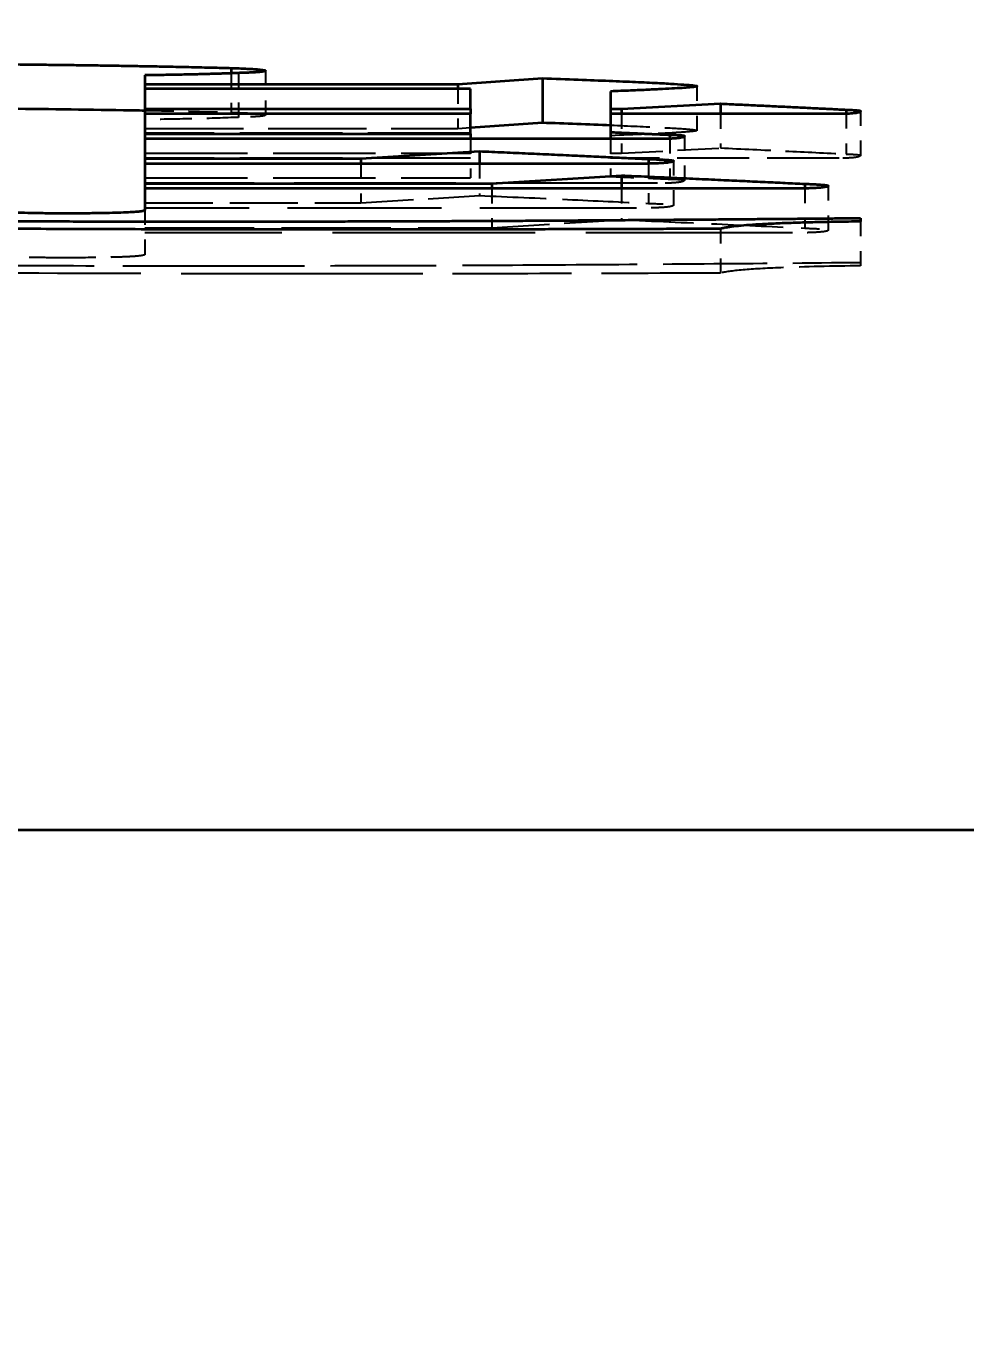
# Model space of a CAD drawing. Header units: millimetres. Extents: x 200 to 5740, y 200 to 4000.
# Drawn here: x 3970.48 to 3976.83, y 1942.54 to 1951.44 of the extents above; entities that cross this region are included whole.
import ezdxf

# ---------------------------------------------------------------- set-up
doc = ezdxf.new("R2010")
doc.units = ezdxf.units.MM
doc.header["$LTSCALE"] = 20
doc.linetypes.add('DASHED', pattern=[0.2067, 0.1654, -0.0413])
for name, color, linetype, lineweight in [('可見 (ISO)', 7, 'Continuous', 35), ('標註 (ISO)', 7, 'Continuous', 18), ('隱藏 (ISO)', 7, 'DASHED', 25)]:
    doc.layers.add(name, color=color, linetype=linetype, lineweight=lineweight)
doc.styles.add('註記文字 (JIS)', font='kaiu.ttf')
doc.dimstyles.new('預設 (JIS)', dxfattribs={"dimscale": 20, "dimtxt": 3, "dimasz": 3, "dimexe": 2, "dimexo": 1, "dimgap": 0.8, "dimtad": 1, "dimrnd": 1e-08, "dimdsep": 46, "dimtxsty": '註記文字 (JIS)', "dimblk": 'Filled-1', "dimcen": 0.09, "dimdle": 10, "dimclrd": 256, "dimclre": 256, "dimclrt": 256, "dimadec": 0, "dimazin": 2, "dimtfac": 0.833333, "dimtmove": 0, "dimatfit": 3, "dimfxl": 0, "dimtolj": 1, "dimtzin": 0, "dimlwd": -1, "dimlwe": -1, "dimarcsym": 0})

# ---------------------------------------------------------------- blocks, each defined once
blk = doc.blocks.new('Filled-1')
at = {"color": 0}
for p, q in [((0, 0), (-1, 0.16667)), ((-1, 0.16667), (-1, -0.16667)), ((-1, 0), (0, 0)), ((-1, -0.16667), (0, 0))]:
    blk.add_line(p, q, dxfattribs=at)
at = {"color": 0, "flags": 128}
blk.add_lwpolyline([(-1, -0.16667), (0, 0)], dxfattribs=at)
at = {"color": 0}
blk.add_solid([(-1, -0.16667), (0, 0), (-1, 0.16667), (-1, -0.16667)], dxfattribs=at)
blk = doc.blocks.new('*D40')
at = {"layer": 'Defpoints', "color": 0}
for p in [(3955.2832, 2448.0062), (4476.8728, 2448.0062), (4342.7832, 958.0062)]:
    blk.add_point(p, dxfattribs=at)
at = {"layer": '標註 (ISO)'}
for p, q in [((3975.2832, 2448.0062), (4516.8728, 2448.0062)), ((4476.8728, 1018.0062), (4476.8728, 2388.0062)), ((4362.7832, 958.0062), (4516.8728, 958.0062))]:
    blk.add_line(p, q, dxfattribs=at)
at = {"layer": '標註 (ISO)', "xscale": 60, "yscale": 60, "zscale": 60}
for p, rotation in [((4476.8728, 2448.0062), 90), ((4476.8728, 958.0062), 270)]:
    blk.add_blockref('Filled-1', p, dxfattribs=dict(at, rotation=rotation))
at = {"layer": '標註 (ISO)', "insert": (4396.8949, 1625.6029), "char_height": 60, "attachment_point": 1, "rotation": 90, "style": '註記文字 (JIS)'}
blk.add_mtext('\\A1;1490', dxfattribs=at)

msp = doc.modelspace()

# ---------------------------------------------------------------- linework, layer by layer
at = {"layer": '可見 (ISO)'}
for p, q in [((3971.8642, 1951.1564), (3971.8642, 1951.1208)), ((3971.2807, 1951.1078), (3971.2807, 1951.0481)), ((3971.2807, 1951.0481), (3973.3958, 1951.0481)), ((3971.2807, 1951.0481), (3971.2807, 1951.0153)), ((3973.3958, 1951.0481), (3973.9671, 1951.0877)), ((3973.3958, 1951.0481), (3973.3958, 1951.0153)), ((3973.9671, 1951.0877), (3973.9671, 1950.7883)), ((3971.2807, 1951.0153), (3971.2807, 1950.8801)), ((3973.4809, 1951.0153), (3971.2807, 1951.0153)), ((3973.4809, 1950.8801), (3973.4809, 1951.0153)), ((3974.429, 1950.9988), (3974.429, 1950.8801)), ((3971.2807, 1950.8801), (3971.2807, 1950.8465)), ((3971.2807, 1950.8801), (3973.4809, 1950.8801)), ((3973.4809, 1950.8801), (3973.4809, 1950.8465)), ((3974.429, 1950.8801), (3974.5019, 1950.8801)), ((3974.429, 1950.8801), (3974.429, 1950.8465)), ((3974.5019, 1950.8801), (3975.1705, 1950.916)), ((3974.5019, 1950.8801), (3974.5019, 1950.8465)), ((3975.1705, 1950.916), (3975.1705, 1950.8465)), ((3976.0214, 1950.8749), (3976.0214, 1950.8472)), ((3971.2807, 1950.8465), (3971.2807, 1950.7129)), ((3973.4809, 1950.8465), (3971.2807, 1950.8465)), ((3973.4809, 1950.7129), (3973.4809, 1950.8465)), ((3973.4809, 1950.7546), (3973.9671, 1950.7883)), ((3974.429, 1950.8465), (3974.429, 1950.7233)), ((3975.9728, 1950.8465), (3974.429, 1950.8465)), ((3971.2807, 1950.7129), (3971.2807, 1950.677)), ((3971.2807, 1950.7129), (3973.4809, 1950.7129)), ((3971.2807, 1950.677), (3971.2807, 1950.5449)), ((3974.7451, 1950.677), (3971.2807, 1950.677)), ((3973.4809, 1950.7129), (3973.4809, 1950.677)), ((3974.429, 1950.7233), (3974.429, 1950.677)), ((3974.8301, 1950.7054), (3974.8301, 1950.6786)), ((3972.7394, 1950.5449), (3973.5416, 1950.5942)), ((3973.5416, 1950.5942), (3973.5416, 1950.5091)), ((3971.2807, 1950.5449), (3972.7394, 1950.5449)), ((3971.2807, 1950.5449), (3971.2807, 1950.5091)), ((3971.2807, 1950.5091), (3971.2807, 1950.3769)), ((3974.587, 1950.5091), (3971.2807, 1950.5091)), ((3972.7394, 1950.5449), (3972.7394, 1950.5091)), ((3974.6843, 1950.5412), (3974.6843, 1950.5099)), ((3973.6267, 1950.3769), (3974.5019, 1950.4307)), ((3974.5019, 1950.4307), (3974.5019, 1950.3418)), ((3971.2807, 1950.3769), (3973.6267, 1950.3769)), ((3971.2807, 1950.3769), (3971.2807, 1950.3418)), ((3975.6324, 1950.3418), (3971.2807, 1950.3418)), ((3971.2807, 1950.3418), (3971.2807, 1950.197)), ((3973.6267, 1950.3769), (3973.6267, 1950.3418)), ((3975.7418, 1950.3739), (3975.7418, 1950.3428)), ((3976.1186, 1950.1425), (3976.1186, 1950.1193)), ((4222.2832, 1946.0062), (3772.2832, 1946.0062))]:
    msp.add_line(p, q, dxfattribs=at)
for points, degree in [([(3970.2353, 1951.1833), (3971.2199, 1951.1743), (3971.8642, 1951.1564)], 2), ([(3971.9128, 1951.1228), (3971.6454, 1951.1116), (3971.2807, 1951.1078)], 2), ([(3971.8642, 1951.1564), (3972.0951, 1951.1489), (3972.0951, 1951.1377)], 2), ([(3972.0951, 1951.1377), (3972.0951, 1951.1273), (3971.9128, 1951.1228)], 2), ([(3973.9671, 1951.0877), (3975.0125, 1951.0496), (3975.0125, 1951.0339)], 2), ([(3975.0125, 1951.0339), (3975.0125, 1951.0212), (3974.429, 1950.9988)], 2), ([(3975.1705, 1950.916), (3975.6203, 1950.8951), (3976.0214, 1950.8749)], 2), ([(3976.1186, 1950.8667), (3976.1186, 1950.8465), (3975.9728, 1950.8465)], 2), ([(3976.0214, 1950.8749), (3976.1186, 1950.8712), (3976.1186, 1950.8667)], 2), ([(3973.9671, 1950.7883), (3974.1205, 1950.7827), (3974.2811, 1950.7766), (3974.429, 1950.7704)], 3), ([(3974.429, 1950.7233), (3974.6235, 1950.7144), (3974.8301, 1950.7054)], 2), ([(3974.9274, 1950.6979), (3974.9274, 1950.677), (3974.7451, 1950.677)], 2), ([(3974.8301, 1950.7054), (3974.9274, 1950.7032), (3974.9274, 1950.6979)], 2), ([(3973.5416, 1950.5942), (3974.1616, 1950.5673), (3974.6843, 1950.5412)], 2), ([(3974.8545, 1950.53), (3974.8545, 1950.5091), (3974.587, 1950.5091)], 2), ([(3974.6843, 1950.5412), (3974.8545, 1950.5359), (3974.8545, 1950.53)], 2), ([(3974.5019, 1950.4307), (3975.1705, 1950.4015), (3975.7418, 1950.3739)], 2), ([(3975.8998, 1950.3605), (3975.8998, 1950.3418), (3975.6324, 1950.3418)], 2), ([(3975.7418, 1950.3739), (3975.8998, 1950.3679), (3975.8998, 1950.3605)], 2), ([(3970.7459, 1950.1738), (3970.2353, 1950.1738), (3970.2353, 1950.2022)], 2), ([(3971.2807, 1950.197), (3971.2807, 1950.1738), (3970.7459, 1950.1738)], 2), ([(3973.9063, 1950.1253), (3975.1097, 1950.1328), (3976.1186, 1950.1425)], 2), ([(3972.6178, 1950.0648), (3970.2353, 1950.0648), (3969.1656, 1950.0805)], 2), ([(3969.1899, 1950.1313), (3970.1624, 1950.1193), (3971.6454, 1950.1193)], 2), ([(3971.6454, 1950.1193), (3972.7758, 1950.1193), (3973.9063, 1950.1253)], 2), ([(3975.1705, 1950.07), (3973.8455, 1950.0648), (3972.6178, 1950.0648)], 2), ([(3976.1186, 1950.1193), (3975.3164, 1950.1096), (3975.1705, 1950.07)], 2)]:
    msp.add_open_spline(points, degree=degree, dxfattribs=at)
msp.add_open_spline([(3970.3204, 1950.883), (3970.5933, 1950.8804), (3970.869, 1950.877), (3971.1834, 1950.8718), (3971.2321, 1950.871), (3971.2807, 1950.8701)], degree=3, knots=[-0.15939549, -0.15939549, -0.15939549, -0.15939549, -0.07679074, -0.07679074, -0.06168935, -0.06168935, -0.06168935, -0.06168935], dxfattribs=at)
at = {"layer": '隱藏 (ISO)', "ltscale": 0.025079}
msp.add_line((3971.8642, 1951.1208), (3971.8642, 1950.8569), dxfattribs=at)
at = {"layer": '隱藏 (ISO)', "ltscale": 0.02847}
for p, q in [((3971.9128, 1951.1228), (3971.9128, 1950.8233)), ((3972.0951, 1951.1377), (3972.0951, 1950.8383)), ((3975.0125, 1951.0339), (3975.0125, 1950.7345)), ((3976.1186, 1950.8667), (3976.1186, 1950.5673)), ((3974.9274, 1950.6979), (3974.9274, 1950.3985)), ((3974.8545, 1950.53), (3974.8545, 1950.2305)), ((3975.8998, 1950.3605), (3975.8998, 1950.061)), ((3971.2807, 1950.197), (3971.2807, 1949.8975)), ((3975.1705, 1950.07), (3975.1705, 1949.7706)), ((3976.1186, 1950.1193), (3976.1186, 1949.8199))]:
    msp.add_line(p, q, dxfattribs=at)
at = {"layer": '隱藏 (ISO)', "ltscale": 0.025336}
msp.add_line((3973.3958, 1951.0153), (3973.3958, 1950.7487), dxfattribs=at)
at = {"layer": '隱藏 (ISO)', "ltscale": 0.025265}
msp.add_line((3974.5019, 1950.8465), (3974.5019, 1950.5807), dxfattribs=at)
at = {"layer": '隱藏 (ISO)', "ltscale": 0.021845}
msp.add_line((3975.1705, 1950.8465), (3975.1705, 1950.6165), dxfattribs=at)
at = {"layer": '隱藏 (ISO)', "ltscale": 0.025828}
msp.add_line((3976.0214, 1950.8472), (3976.0214, 1950.5755), dxfattribs=at)
at = {"layer": '隱藏 (ISO)', "ltscale": 0.201329}
msp.add_line((3971.2807, 1950.7487), (3973.3958, 1950.7487), dxfattribs=at)
at = {"layer": '隱藏 (ISO)', "ltscale": 0.209432}
for p, q in [((3973.4809, 1950.7158), (3971.2807, 1950.7158)), ((3971.2807, 1950.5807), (3973.4809, 1950.5807)), ((3973.4809, 1950.5471), (3971.2807, 1950.5471)), ((3971.2807, 1950.4134), (3973.4809, 1950.4134))]:
    msp.add_line(p, q, dxfattribs=at)
at = {"layer": '隱藏 (ISO)', "ltscale": 0.012113}
msp.add_line((3973.3958, 1950.7487), (3973.4809, 1950.7546), dxfattribs=at)
at = {"layer": '隱藏 (ISO)', "ltscale": 0.025051}
for p, q in [((3973.4809, 1950.677), (3973.4809, 1950.4134)), ((3972.7394, 1950.5091), (3972.7394, 1950.2455))]:
    msp.add_line(p, q, dxfattribs=at)
at = {"layer": '隱藏 (ISO)', "ltscale": 0.024054}
msp.add_line((3974.429, 1950.677), (3974.429, 1950.4239), dxfattribs=at)
at = {"layer": '隱藏 (ISO)', "ltscale": 0.025908}
msp.add_line((3974.8301, 1950.6786), (3974.8301, 1950.406), dxfattribs=at)
at = {"layer": '隱藏 (ISO)', "ltscale": 0.084407}
msp.add_line((3974.5019, 1950.5807), (3975.1705, 1950.6165), dxfattribs=at)
at = {"layer": '隱藏 (ISO)', "ltscale": 0.020349}
msp.add_line((3973.5416, 1950.5091), (3973.5416, 1950.2947), dxfattribs=at)
at = {"layer": '隱藏 (ISO)', "ltscale": 0.006846}
msp.add_line((3974.429, 1950.5807), (3974.5019, 1950.5807), dxfattribs=at)
at = {"layer": '隱藏 (ISO)', "ltscale": 0.14692}
msp.add_line((3975.9728, 1950.5471), (3974.429, 1950.5471), dxfattribs=at)
at = {"layer": '隱藏 (ISO)', "ltscale": 0.025489}
msp.add_line((3974.6843, 1950.5099), (3974.6843, 1950.2417), dxfattribs=at)
at = {"layer": '隱藏 (ISO)', "ltscale": 0.329826}
msp.add_line((3974.7451, 1950.3776), (3971.2807, 1950.3776), dxfattribs=at)
at = {"layer": '隱藏 (ISO)', "ltscale": 0.025122}
msp.add_line((3973.6267, 1950.3418), (3973.6267, 1950.0775), dxfattribs=at)
at = {"layer": '隱藏 (ISO)', "ltscale": 0.019993}
msp.add_line((3974.5019, 1950.3418), (3974.5019, 1950.1312), dxfattribs=at)
at = {"layer": '隱藏 (ISO)', "ltscale": 0.025502}
msp.add_line((3975.7418, 1950.3428), (3975.7418, 1950.0745), dxfattribs=at)
at = {"layer": '隱藏 (ISO)', "ltscale": 0.138816}
msp.add_line((3971.2807, 1950.2455), (3972.7394, 1950.2455), dxfattribs=at)
at = {"layer": '隱藏 (ISO)', "ltscale": 0.107952}
msp.add_line((3972.7394, 1950.2455), (3973.5416, 1950.2947), dxfattribs=at)
at = {"layer": '隱藏 (ISO)', "ltscale": 0.314777}
msp.add_line((3974.587, 1950.2096), (3971.2807, 1950.2096), dxfattribs=at)
at = {"layer": '隱藏 (ISO)', "ltscale": 0.223324}
msp.add_line((3971.2807, 1950.0775), (3973.6267, 1950.0775), dxfattribs=at)
at = {"layer": '隱藏 (ISO)', "ltscale": 0.117774}
msp.add_line((3973.6267, 1950.0775), (3974.5019, 1950.1312), dxfattribs=at)
at = {"layer": '隱藏 (ISO)', "ltscale": 0.414334}
msp.add_line((3975.6324, 1950.0424), (3971.2807, 1950.0424), dxfattribs=at)
at = {"layer": '隱藏 (ISO)', "ltscale": 0.059136}
msp.add_open_spline([(3971.2807, 1950.8701), (3971.4793, 1950.8665), (3971.6769, 1950.8622), (3971.8642, 1950.8569)], degree=3, dxfattribs=at)
at = {"layer": '隱藏 (ISO)', "ltscale": 0.038236}
msp.add_open_spline([(3971.8642, 1950.8569), (3971.9186, 1950.8552), (3971.9726, 1950.853), (3972.0397, 1950.8485), (3972.0605, 1950.8467), (3972.0885, 1950.8426), (3972.0951, 1950.8405), (3972.0951, 1950.8383)], degree=3, knots=[-0.04023475, -0.04023475, -0.04023475, -0.04023475, -0.02175362, -0.02175362, -0.01071546, -0.01071546, 0, 0, 0, 0], dxfattribs=at)
at = {"layer": '隱藏 (ISO)', "ltscale": 0.06491}
msp.add_open_spline([(3971.9128, 1950.8233), (3971.8217, 1950.8195), (3971.724, 1950.8164), (3971.5111, 1950.8114), (3971.3969, 1950.8096), (3971.2807, 1950.8084)], degree=3, knots=[-0.0684198, -0.0684198, -0.0684198, -0.0684198, -0.03532894, -0.03532894, 0, 0, 0, 0], dxfattribs=at)
at = {"layer": '隱藏 (ISO)', "ltscale": 0.030901}
msp.add_open_spline([(3972.0951, 1950.8383), (3972.0951, 1950.8371), (3972.0935, 1950.836), (3972.0865, 1950.8339), (3972.0813, 1950.8328), (3972.0617, 1950.8302), (3972.0438, 1950.8287), (3971.9905, 1950.8256), (3971.9523, 1950.8243), (3971.9128, 1950.8233)], degree=3, knots=[-0.0326274, -0.0326274, -0.0326274, -0.0326274, -0.02710477, -0.02710477, -0.02190652, -0.02190652, -0.01276117, -0.01276117, 0, 0, 0, 0], dxfattribs=at)
at = {"layer": '隱藏 (ISO)', "ltscale": 0.080418}
msp.add_open_spline([(3974.429, 1950.7704), (3974.5538, 1950.7652), (3974.6697, 1950.76), (3974.8371, 1950.7513), (3974.9086, 1950.7471), (3974.9747, 1950.7414), (3974.9926, 1950.7395), (3975.0087, 1950.7367), (3975.0125, 1950.7356), (3975.0125, 1950.7345)], degree=3, knots=[-0.07187813, -0.07187813, -0.07187813, -0.07187813, -0.03953979, -0.03953979, -0.01493595, -0.01493595, -0.00528726, -0.00528726, 0, 0, 0, 0], dxfattribs=at)
at = {"layer": '隱藏 (ISO)', "ltscale": 0.079816}
msp.add_open_spline([(3975.0125, 1950.7345), (3975.0125, 1950.7334), (3975.009, 1950.7322), (3974.9967, 1950.7299), (3974.987, 1950.7287), (3974.9476, 1950.7246), (3974.9062, 1950.7218), (3974.7529, 1950.7125), (3974.5882, 1950.7055), (3974.429, 1950.6994)], degree=3, knots=[-0.09003834, -0.09003834, -0.09003834, -0.09003834, -0.08355612, -0.08355612, -0.07594645, -0.07594645, -0.05631969, -0.05631969, 0, 0, 0, 0], dxfattribs=at)
at = {"layer": '隱藏 (ISO)', "ltscale": 0.102962}
msp.add_open_spline([(3975.1705, 1950.6165), (3975.3173, 1950.6097), (3975.4634, 1950.6028), (3975.7468, 1950.5891), (3975.8848, 1950.5823), (3976.0214, 1950.5755)], degree=3, knots=[-0.108162, -0.108162, -0.108162, -0.108162, -0.0529371, -0.0529371, 0, 0, 0, 0], dxfattribs=at)
at = {"layer": '隱藏 (ISO)', "ltscale": 0.037626}
msp.add_open_spline([(3976.1186, 1950.5673), (3976.1186, 1950.5639), (3976.1157, 1950.5603), (3976.1, 1950.5552), (3976.091, 1950.5531), (3976.069, 1950.5505), (3976.0594, 1950.5496), (3976.0377, 1950.5483), (3976.0269, 1950.5479), (3976.0013, 1950.5472), (3975.9872, 1950.5471), (3975.9728, 1950.5471)], degree=3, knots=[-0.03900919, -0.03900919, -0.03900919, -0.03900919, -0.02277664, -0.02277664, -0.01338362, -0.01338362, -0.00831191, -0.00831191, -0.00433678, -0.00433678, 0, 0, 0, 0], dxfattribs=at)
at = {"layer": '隱藏 (ISO)', "ltscale": 0.016354}
msp.add_open_spline([(3976.0214, 1950.5755), (3976.0437, 1950.5746), (3976.066, 1950.5736), (3976.0946, 1950.5716), (3976.104, 1950.5707), (3976.1158, 1950.569), (3976.1186, 1950.5681), (3976.1186, 1950.5673)], degree=3, knots=[-0.01722225, -0.01722225, -0.01722225, -0.01722225, -0.00930513, -0.00930513, -0.00431874, -0.00431874, 0, 0, 0, 0], dxfattribs=at)
at = {"layer": '隱藏 (ISO)', "ltscale": 0.047138}
msp.add_open_spline([(3974.429, 1950.4239), (3974.4945, 1950.4209), (3974.5603, 1950.4179), (3974.694, 1950.4119), (3974.7619, 1950.4089), (3974.8301, 1950.406)], degree=3, knots=[-0.04959662, -0.04959662, -0.04959662, -0.04959662, -0.02504406, -0.02504406, 0, 0, 0, 0], dxfattribs=at)
at = {"layer": '隱藏 (ISO)', "ltscale": 0.041034}
msp.add_open_spline([(3974.9274, 1950.3985), (3974.9274, 1950.3957), (3974.9249, 1950.3927), (3974.9114, 1950.3876), (3974.9017, 1950.3853), (3974.876, 1950.3821), (3974.8642, 1950.381), (3974.8362, 1950.3793), (3974.8216, 1950.3787), (3974.7859, 1950.3778), (3974.7657, 1950.3776), (3974.7451, 1950.3776)], degree=3, knots=[-0.04289346, -0.04289346, -0.04289346, -0.04289346, -0.02894551, -0.02894551, -0.01793258, -0.01793258, -0.01156832, -0.01156832, -0.00618354, -0.00618354, 0, 0, 0, 0], dxfattribs=at)
at = {"layer": '隱藏 (ISO)', "ltscale": 0.015818}
msp.add_open_spline([(3974.8301, 1950.406), (3974.8429, 1950.4057), (3974.8555, 1950.4053), (3974.8774, 1950.4045), (3974.887, 1950.4041), (3974.9053, 1950.4029), (3974.9132, 1950.4022), (3974.9248, 1950.4005), (3974.9274, 1950.3995), (3974.9274, 1950.3985)], degree=3, knots=[-0.01679377, -0.01679377, -0.01679377, -0.01679377, -0.01269387, -0.01269387, -0.00909317, -0.00909317, -0.00481656, -0.00481656, 0, 0, 0, 0], dxfattribs=at)
at = {"layer": '隱藏 (ISO)', "ltscale": 0.136297}
msp.add_open_spline([(3973.5416, 1950.2947), (3973.7422, 1950.286), (3973.9413, 1950.2771), (3974.3219, 1950.2595), (3974.5048, 1950.2507), (3974.6843, 1950.2417)], degree=3, knots=[-0.1430807, -0.1430807, -0.1430807, -0.1430807, -0.069417, -0.069417, 0, 0, 0, 0], dxfattribs=at)
at = {"layer": '隱藏 (ISO)', "ltscale": 0.047011}
msp.add_open_spline([(3974.8545, 1950.2305), (3974.8545, 1950.2282), (3974.8519, 1950.2257), (3974.8393, 1950.2215), (3974.8305, 1950.2196), (3974.8047, 1950.2162), (3974.789, 1950.2148), (3974.7484, 1950.2123), (3974.725, 1950.2114), (3974.6634, 1950.2099), (3974.625, 1950.2096), (3974.587, 1950.2096)], degree=3, knots=[-0.04946637, -0.04946637, -0.04946637, -0.04946637, -0.03794281, -0.03794281, -0.02836072, -0.02836072, -0.0198509, -0.0198509, -0.01139047, -0.01139047, 0, 0, 0, 0], dxfattribs=at)
at = {"layer": '隱藏 (ISO)', "ltscale": 0.024833}
msp.add_open_spline([(3974.6843, 1950.2417), (3974.7388, 1950.24), (3974.7865, 1950.2381), (3974.8292, 1950.2351), (3974.8393, 1950.2342), (3974.8515, 1950.2323), (3974.8545, 1950.2314), (3974.8545, 1950.2305)], degree=3, knots=[-0.02399154, -0.02399154, -0.02399154, -0.02399154, -0.00982049, -0.00982049, -0.00442724, -0.00442724, 0, 0, 0, 0], dxfattribs=at)
at = {"layer": '隱藏 (ISO)', "ltscale": 0.147167}
msp.add_open_spline([(3974.5019, 1950.1312), (3974.7182, 1950.1218), (3974.9336, 1950.1122), (3975.3464, 1950.0933), (3975.5456, 1950.084), (3975.7418, 1950.0745)], degree=3, knots=[-0.1544738, -0.1544738, -0.1544738, -0.1544738, -0.0749225, -0.0749225, 0, 0, 0, 0], dxfattribs=at)
at = {"layer": '隱藏 (ISO)', "ltscale": 0.044094}
msp.add_open_spline([(3975.8998, 1950.061), (3975.8998, 1950.0591), (3975.8976, 1950.057), (3975.8867, 1950.0534), (3975.8789, 1950.0518), (3975.8557, 1950.0488), (3975.8406, 1950.0474), (3975.8008, 1950.0451), (3975.7771, 1950.0442), (3975.7135, 1950.0427), (3975.6725, 1950.0424), (3975.6324, 1950.0424)], degree=3, knots=[-0.04640641, -0.04640641, -0.04640641, -0.04640641, -0.03674205, -0.03674205, -0.02853589, -0.02853589, -0.0204433, -0.0204433, -0.01201691, -0.01201691, 0, 0, 0, 0], dxfattribs=at)
at = {"layer": '隱藏 (ISO)', "ltscale": 0.026791}
msp.add_open_spline([(3975.7418, 1950.0745), (3975.7775, 1950.0731), (3975.8129, 1950.0715), (3975.8595, 1950.0683), (3975.8751, 1950.0669), (3975.895, 1950.064), (3975.8998, 1950.0625), (3975.8998, 1950.061)], degree=3, knots=[-0.02818825, -0.02818825, -0.02818825, -0.02818825, -0.01558402, -0.01558402, -0.0073457, -0.0073457, 0, 0, 0, 0], dxfattribs=at)
at = {"layer": '隱藏 (ISO)', "ltscale": 0.075101}
msp.add_open_spline([(3970.7459, 1949.8744), (3970.6925, 1949.8744), (3970.6381, 1949.8746), (3970.5409, 1949.8757), (3970.4967, 1949.8765), (3970.4139, 1949.8789), (3970.3765, 1949.8805), (3970.3113, 1949.8847), (3970.2866, 1949.8872), (3970.2441, 1949.894), (3970.2353, 1949.8985), (3970.2353, 1949.9028)], degree=3, knots=[-0.07895484, -0.07895484, -0.07895484, -0.07895484, -0.06296561, -0.06296561, -0.04932352, -0.04932352, -0.0355326, -0.0355326, -0.02100596, -0.02100596, 0, 0, 0, 0], dxfattribs=at)
at = {"layer": '隱藏 (ISO)', "ltscale": 0.070784}
msp.add_open_spline([(3971.2807, 1949.8975), (3971.2807, 1949.8956), (3971.278, 1949.8937), (3971.2654, 1949.8901), (3971.2563, 1949.8885), (3971.2254, 1949.8847), (3971.201, 1949.8829), (3971.1312, 1949.8792), (3971.0843, 1949.8778), (3970.9487, 1949.875), (3970.8476, 1949.8744), (3970.7459, 1949.8744)], degree=3, knots=[-0.08100455, -0.08100455, -0.08100455, -0.08100455, -0.07058574, -0.07058574, -0.0611022, -0.0611022, -0.04781067, -0.04781067, -0.03052452, -0.03052452, 0, 0, 0, 0], dxfattribs=at)
at = {"layer": '隱藏 (ISO)', "ltscale": 0.234836}
msp.add_open_spline([(3969.1899, 1949.8318), (3969.5481, 1949.8274), (3969.9262, 1949.8246), (3970.7363, 1949.8207), (3971.198, 1949.8199), (3971.6454, 1949.8199)], degree=3, knots=[-0.243632, -0.243632, -0.243632, -0.243632, -0.1342179, -0.1342179, 0, 0, 0, 0], dxfattribs=at)
at = {"layer": '隱藏 (ISO)', "ltscale": 0.215485}
msp.add_open_spline([(3971.6454, 1949.8199), (3972.0224, 1949.8199), (3972.3992, 1949.8204), (3973.1532, 1949.8224), (3973.53, 1949.8239), (3973.9063, 1949.8259)], degree=3, knots=[-0.226407, -0.226407, -0.226407, -0.226407, -0.1133077, -0.1133077, 0, 0, 0, 0], dxfattribs=at)
at = {"layer": '隱藏 (ISO)', "ltscale": 0.212292}
msp.add_open_spline([(3973.9063, 1949.8259), (3974.291, 1949.8282), (3974.6775, 1949.8309), (3975.4135, 1949.8366), (3975.7677, 1949.8396), (3976.1186, 1949.843)], degree=3, knots=[-0.2225461, -0.2225461, -0.2225461, -0.2225461, -0.1065535, -0.1065535, 0, 0, 0, 0], dxfattribs=at)
at = {"layer": '隱藏 (ISO)', "ltscale": 0.125904}
msp.add_open_spline([(3976.1186, 1949.8199), (3975.9302, 1949.8176), (3975.7409, 1949.8137), (3975.4799, 1949.8032), (3975.3934, 1949.7983), (3975.2487, 1949.7857), (3975.1993, 1949.7784), (3975.1705, 1949.7706)], degree=3, knots=[-0.1327855, -0.1327855, -0.1327855, -0.1327855, -0.0750966, -0.0750966, -0.0391377, -0.0391377, 0, 0, 0, 0], dxfattribs=at)
at = {"layer": '隱藏 (ISO)', "ltscale": 0.330183}
msp.add_open_spline([(3972.6178, 1949.7654), (3971.9552, 1949.7654), (3971.2263, 1949.7663), (3970.1251, 1949.7713), (3969.597, 1949.7747), (3969.1656, 1949.7811)], degree=3, knots=[-0.3341653, -0.3341653, -0.3341653, -0.3341653, -0.1330374, -0.1330374, 0, 0, 0, 0], dxfattribs=at)
at = {"layer": '隱藏 (ISO)', "ltscale": 0.24318}
msp.add_open_spline([(3975.1705, 1949.7706), (3974.7375, 1949.7689), (3974.3035, 1949.7676), (3973.4528, 1949.7658), (3973.0351, 1949.7654), (3972.6178, 1949.7654)], degree=3, knots=[-0.2553537, -0.2553537, -0.2553537, -0.2553537, -0.1251775, -0.1251775, 0, 0, 0, 0], dxfattribs=at)

# ---------------------------------------------------------------- dimensions: what is measured, and where the dimension line sits
at = {"layer": '標註 (ISO)'}
dim = msp.add_linear_dim(base=(4476.8728, 2448.0062), p1=(4342.7832, 958.0062), p2=(3955.2832, 2448.0062), angle=90, dimstyle='預設 (JIS)', override={"dimgap": 0.8, "dimdec": 2, "dimtol": 0, "dimlim": 0, "dimtp": 0, "dimtm": 0, "dimtdec": 2, "dimtofl": 0, "dimatfit": 1}, dxfattribs=at)
dim.commit()
dim.dimension.update_dxf_attribs({"geometry": '*D40', "text_midpoint": (4476.8728, 1703.0062), "dimtype": 160})

doc.saveas('drawing.dxf')
